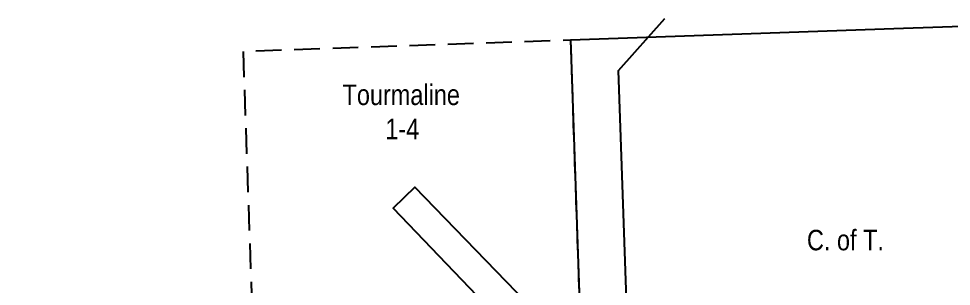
# Model space of a CAD drawing. Extents: x 665644 to 689199, y 5825051 to 5844826.
# Drawn here: x 668457.4 to 668912.7, y 5828758.1 to 5828888.8 of the extents above; entities that cross this region are included whole.
import ezdxf

# ---------------------------------------------------------------- set-up
doc = ezdxf.new("R2010")
doc.units = 0
doc.header["$LTSCALE"] = 5
doc.linetypes.add('foc-ACCESSROAD', pattern=[3.75, 2.5, -1.25])
for name, color, linetype in [('AS-TELEPHONE', 224, 'foc-TEL'), ('F-RW', 190, 'Continuous'), ('F-WS', 190, 'foc-ACCESSROAD'), ('L-TITLEDB', 4, 'Continuous'), ('L-TITLEDB-T', 4, 'Continuous')]:
    doc.layers.add(name, color=color, linetype=linetype)
doc.layers.add('F-WS-T', color=190, linetype='Continuous', lineweight=9)
doc.styles.add('175L', font='ARIALN.TTF', dxfattribs={"height": 20})
doc.styles.add('foc-LtypeFont', font='ARIALN.TTF', dxfattribs={"height": 7.35})
doc.linetypes.add('foc-TEL', pattern='A,2,-1,["T",foc-LtypeFont,S=0.2,R=0,X=-0.425,Y=-0.75],-1.24,8', length=12.24)

msp = doc.modelspace()

# ---------------------------------------------------------------- linework, layer by layer
at = {"layer": 'AS-TELEPHONE', "flags": 128}
msp.add_lwpolyline([(668759.023, 5828612.069), (668750.131, 5828863.414), (668772.745, 5828888.781)], dxfattribs=at)
at = {"layer": 'F-RW', "flags": 128}
msp.add_lwpolyline([(668710.771, 5828730.558), (668710.274, 5828744.917), (668650.872, 5828806.498), (668640.257, 5828796.177), (668695.947, 5828738.181), (668696.229, 5828730.044), (668697.588, 5828690.769), (668231.134, 5828674.665), (667678.445, 5828655.394), (667492.239, 5828648.706), (667463.096, 5828688.618), (667451.774, 5828678.648)], dxfattribs=at)
at = {"layer": 'F-WS', "flags": 128}
msp.add_lwpolyline([(668731.715, 5828738.333), (668726.895, 5828878.25), (668586.978, 5828873.43), (668566.99, 5828872.742), (668571.81, 5828732.825), (668731.715, 5828738.333)], dxfattribs=at)
at = {"layer": 'L-TITLEDB', "flags": 128}
msp.add_lwpolyline([(668984.526, 5828887.253), (668884.611, 5828883.742), (668726.743, 5828878.195), (668731.881, 5828731.304)], dxfattribs=at)

# ---------------------------------------------------------------- texts
at = {"layer": 'F-WS-T', "insert": (668617.591, 5828856.603), "char_height": 10, "attachment_point": 1, "style": '175L'}
msp.add_mtext_dynamic_manual_height_columns('\\pi-2.0663;Tourmaline\\P\\pi18.81;1-4', width=52.3818, gutter_width=100, heights=[0], dxfattribs=at)
at = {"layer": 'L-TITLEDB-T', "insert": (668823.473, 5828785.677), "char_height": 10, "attachment_point": 1, "style": '175L'}
msp.add_mtext_dynamic_manual_height_columns('\\pi18.72;C. of T.', width=73.47653, gutter_width=100, heights=[0], dxfattribs=at)

doc.saveas('drawing.dxf')
